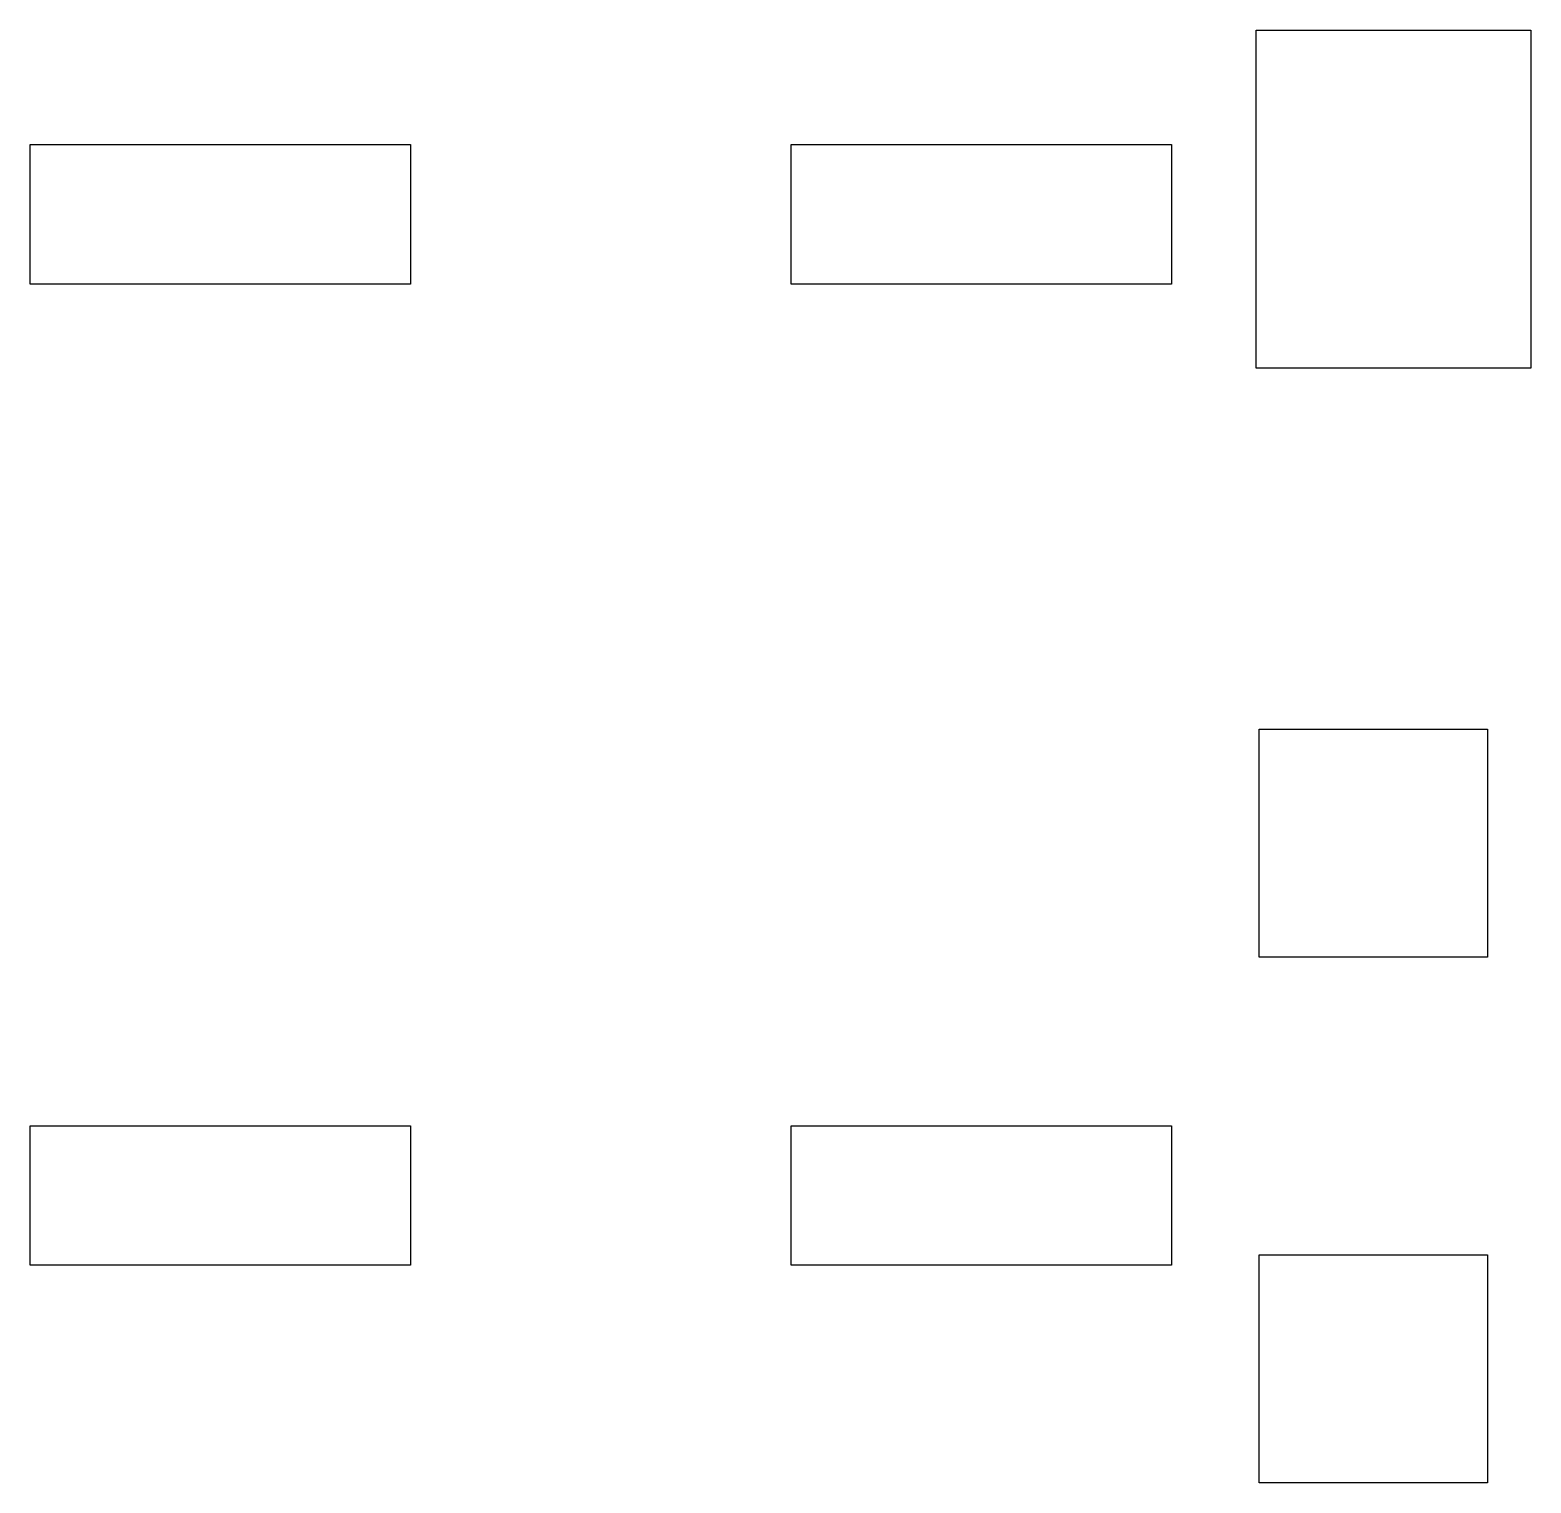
# Model space of a CAD drawing. Header units: inches. Extents: x 7.41 to 12.64, y -5.55 to -1.56.
# Drawn here: x 9.341 to 10.039, y -2.945 to -2.268 of the extents above; entities that cross this region are included whole.
import ezdxf

# ---------------------------------------------------------------- set-up
doc = ezdxf.new("R2010")
doc.units = ezdxf.units.IN
doc.header["$MEASUREMENT"] = 0
doc.layers.add('F.Mask', color=201, linetype='CONTINUOUS', true_color=0xd864ff)

msp = doc.modelspace()

# ---------------------------------------------------------------- linework, layer by layer
at = {"layer": 'F.Mask', "linetype": 'CONTINUOUS'}
for p, q in [((9.91142, -2.42559), (9.91142, -2.26811)), ((9.91142, -2.26811), (10.03937, -2.26811)), ((10.03937, -2.26811), (10.03937, -2.42559)), ((9.34055, -2.38642), (9.34055, -2.32146)), ((9.34055, -2.32146), (9.51772, -2.32146)), ((9.51772, -2.32146), (9.51772, -2.38642)), ((9.69488, -2.38642), (9.69488, -2.32146)), ((9.69488, -2.32146), (9.87205, -2.32146)), ((9.87205, -2.32146), (9.87205, -2.38642)), ((9.51772, -2.38642), (9.34055, -2.38642)), ((9.87205, -2.38642), (9.69488, -2.38642)), ((10.03937, -2.42559), (9.91142, -2.42559)), ((9.9128, -2.7), (9.9128, -2.5937)), ((9.9128, -2.5937), (10.01909, -2.5937)), ((10.01909, -2.5937), (10.01909, -2.7)), ((10.01909, -2.7), (9.9128, -2.7)), ((9.34055, -2.8435), (9.34055, -2.77854)), ((9.34055, -2.77854), (9.51772, -2.77854)), ((9.51772, -2.77854), (9.51772, -2.8435)), ((9.69488, -2.8435), (9.69488, -2.77854)), ((9.69488, -2.77854), (9.87205, -2.77854)), ((9.87205, -2.77854), (9.87205, -2.8435)), ((9.51772, -2.8435), (9.34055, -2.8435)), ((9.87205, -2.8435), (9.69488, -2.8435)), ((9.9128, -2.94488), (9.9128, -2.83858)), ((9.9128, -2.83858), (10.01909, -2.83858)), ((10.01909, -2.83858), (10.01909, -2.94488)), ((10.01909, -2.94488), (9.9128, -2.94488))]:
    msp.add_line(p, q, dxfattribs=at)

doc.saveas('drawing.dxf')
